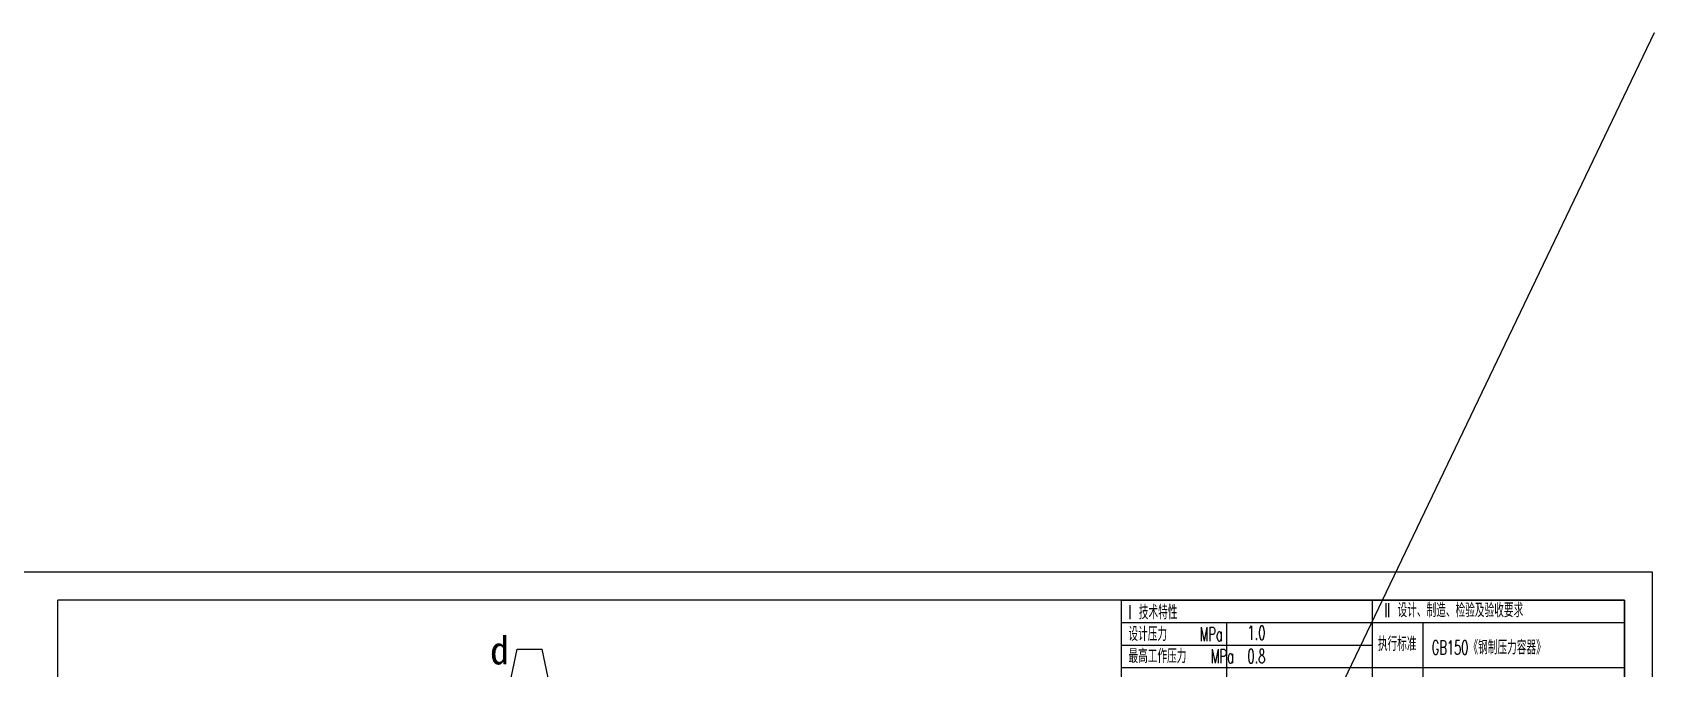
# Model space of a CAD drawing. Extents: x 8550 to 10310, y 662 to 1847.
# Drawn here: x 8876 to 9455, y 1620 to 1847 of the extents above; entities that cross this region are included whole.
import ezdxf

# ---------------------------------------------------------------- set-up
doc = ezdxf.new("R2010")
doc.units = 0
doc.header["$LTSCALE"] = 10
doc.header["$MEASUREMENT"] = 0
for name, color, linetype in [('1', 2, 'CONTINUOUS'), ('2', 7, 'CONTINUOUS'), ('尺寸线', 3, 'CONTINUOUS')]:
    doc.layers.add(name, color=color, linetype=linetype)
doc.styles.add('HZ', font='txt', dxfattribs={"bigfont": 'hztxt'})

msp = doc.modelspace()

# ---------------------------------------------------------------- linework, layer by layer
at = {"layer": '1'}
for p, q in [((9454.36351, 1654.02353), (8860.36351, 1654.02353)), ((9454.36351, 814.02353), (9454.36351, 1654.02353))]:
    msp.add_line(p, q, dxfattribs=at)
at = {"layer": '2'}
for p, q in [((8887.20589, 661.99873), (9455.12171, 1846.64767)), ((9444.34177, 1643.9984), (8885.36351, 1643.9984)), ((8885.36351, 824.02353), (8885.36351, 1643.9984)), ((9444.34177, 824.02353), (9444.34177, 1643.9984)), ((9046.68105, 1614.03218), (9049.2207, 1626.53066)), ((9049.2207, 1626.53066), (9058.22003, 1626.53066)), ((9060.75968, 1614.03218), (9058.22003, 1626.53066))]:
    msp.add_line(p, q, dxfattribs=at)
at = {"layer": '尺寸线'}
for p, q in [((9264.81555, 1643.9984), (9444.34177, 1643.9984)), ((9264.81555, 1643.9984), (9264.81555, 1396.58571)), ((9354.34177, 1643.9984), (9354.34177, 1516.05875)), ((9444.34177, 1643.9984), (9444.34177, 1444.41006)), ((9264.81555, 1635.9984), (9444.34177, 1635.9984)), ((9302.40295, 1635.99824), (9302.40295, 1516.05875)), ((9372.47508, 1635.99824), (9372.47508, 1516.05875)), ((9264.81555, 1627.9984), (9354.34177, 1627.9984)), ((9264.81555, 1619.9984), (9444.34177, 1619.9984))]:
    msp.add_line(p, q, dxfattribs=at)

# ---------------------------------------------------------------- texts
at = {"layer": '2', "insert": (9039.5991, 1631.11485), "char_height": 10, "width": 24.8366575, "attachment_point": 1}
msp.add_mtext('{\\fSimSun|b0|i0|c134|p54;d}', dxfattribs=at)
at = {"layer": '尺寸线', "style": 'HZ', "width": 0.6}
for s, p in [('I 技术特性', (9267.38465, 1637.2083)), ('II 设计、制造、检验及验收要求', (9358.67772, 1637.93508)), ('设计压力    MPa', (9267.38465, 1629.43954)), ('最高工作压力   MPa', (9267.38465, 1621.55517)), ('执行标准', (9356.40102, 1625.90333)), ('GB150《钢制压力容器》', (9375.59048, 1624.66173))]:
    msp.add_text(s, height=5, dxfattribs=at).set_placement(p)
at = {"layer": '尺寸线', "color": 1, "style": 'HZ', "width": 0.6}
for s, p in [('1.0', (9309.84627, 1629.80946)), ('0.8', (9309.84627, 1621.54784))]:
    msp.add_text(s, height=5, dxfattribs=at).set_placement(p)

doc.saveas('drawing.dxf')
